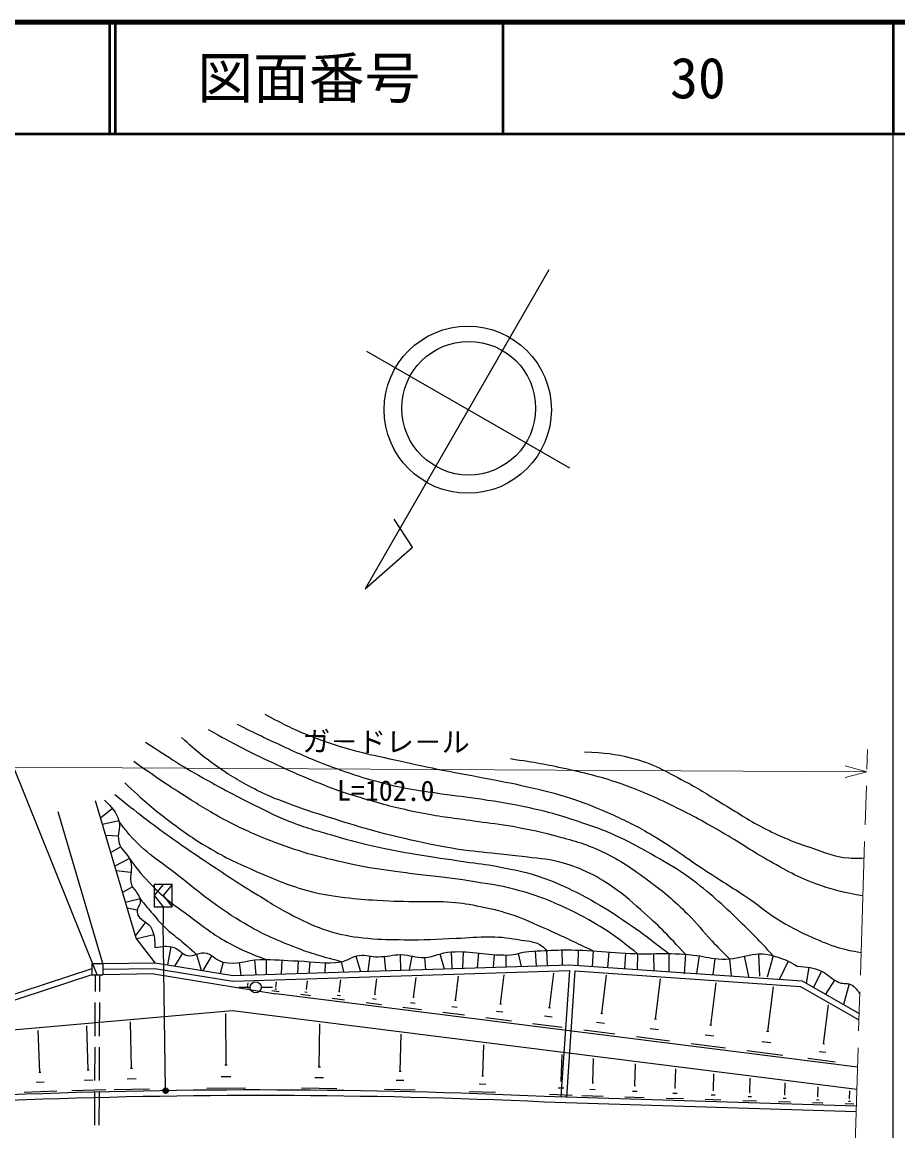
# Model space of a CAD drawing. Units: millimetres, scale not verified. Extents: x 40000 to 680000, y 20000 to 380000.
# Drawn here: x 500928 to 579413, y 280585 to 380000 of the extents above; entities that cross this region are included whole.
import ezdxf
from ezdxf.enums import TextEntityAlignment as Align

# ---------------------------------------------------------------- set-up
doc = ezdxf.new("R2010")
doc.units = ezdxf.units.MM
doc.header["$LTSCALE"] = 1000
doc.header["$PDMODE"] = 32
doc.header["$PDSIZE"] = 500
doc.linetypes.add('CHAIN', pattern=[18.5, 12, -1.5, 3.5, -1.5])
for name, color, linetype, lineweight in [('S-BGD', 7, 'Continuous', 25), ('S-BMK', 2, 'CHAIN', 13), ('S-STR-HTXT', 7, 'Continuous', 13), ('S-STR-STRC', 7, 'Continuous', 25), ('S-TTL', 2, 'Continuous', 140), ('S-TTL-BAND', 7, 'Continuous', 25), ('S-TTL-LINE', 7, 'Continuous', 50)]:
    doc.layers.add(name, color=color, linetype=linetype, lineweight=lineweight)
doc.layers.add('S-TTL-TXT', color=7, linetype='Continuous')
doc.styles.add('@ＭＳ ゴシック', font='')
doc.styles.add('ＭＳ ゴシック', font='')
doc.styles.get('@ＭＳ ゴシック').set_extended_font_data('@MS Gothic')
doc.styles.get('ＭＳ ゴシック').set_extended_font_data('MS Gothic')

msp = doc.modelspace()

# ---------------------------------------------------------------- linework, layer by layer
at = {"layer": 'S-BGD'}
for p, q in [((548131, 357789), (531675, 329184)), ((550000, 340000), (531813, 350462)), ((535915, 332936), (534263, 335438)), ((531675, 329184), (535915, 332936)), ((507662, 294585), (496212, 322990)), ((511138, 297876), (507503, 310175)), ((508166, 295583), (504146, 309183)), ((509010, 309501), (507958, 308634)), ((509592, 308372), (508129, 308055)), ((509546, 307022), (508424, 307057)), ((509772, 306038), (508874, 305534)), ((510548, 304993), (509231, 304327)), ((510679, 303755), (509362, 303886)), ((510827, 302454), (509928, 301970)), ((511492, 301391), (510200, 301048)), ((511237, 300364), (510347, 300552)), ((511969, 299300), (511071, 298103)), ((512841, 295642), (511138, 297876)), ((512720, 298172), (511204, 297790)), ((514250, 297095), (513945, 295464)), ((515300, 296515), (514580, 295361)), ((516566, 296410), (516966, 294977)), ((517917, 296308), (517121, 294952)), ((532099, 296263), (531918, 294897)), ((534797, 296382), (534847, 294990)), ((538377, 296450), (538749, 295113)), ((539376, 296635), (539444, 295135)), ((540444, 296645), (540395, 295165)), ((541843, 296532), (541698, 295206)), ((543232, 296390), (543150, 295252)), ((544282, 296350), (544273, 295288)), ((545387, 296492), (545647, 295331)), ((546910, 296703), (546993, 295374)), ((547923, 296760), (547989, 295405)), ((549311, 296804), (549327, 295447)), ((550766, 296790), (550727, 295416)), ((552106, 296732), (552020, 295327)), ((553525, 296619), (553405, 295232)), ((554994, 296509), (554918, 295127)), ((556084, 296468), (556058, 295049)), ((557527, 296471), (557547, 294946)), ((558901, 296480), (558884, 294854)), ((560385, 296417), (560248, 294669)), ((561614, 296278), (561360, 294683)), ((566931, 296450), (567012, 294452)), ((568246, 296288), (567710, 294361)), ((507166, 295587), (507162, 294587)), ((507166, 295587), (508166, 295583)), ((508166, 295583), (508162, 294583)), ((508166, 295583), (512841, 295642)), ((512841, 295642), (519828, 294515)), ((518931, 295720), (518683, 294700)), ((519828, 294515), (549980, 295468)), ((520366, 295678), (520518, 294537)), ((521736, 295905), (521879, 294580)), ((522794, 295947), (522788, 294609)), ((524213, 295888), (524137, 294651)), ((525651, 295815), (525605, 294698)), ((526702, 295752), (526621, 294730)), ((528083, 295657), (528064, 294775)), ((529532, 295751), (529724, 294828)), ((530820, 296255), (531240, 294876)), ((533371, 296224), (533493, 294947)), ((535859, 296250), (535609, 295014)), ((536978, 296130), (537075, 295060)), ((549980, 295468), (570834, 294029)), ((563018, 296037), (562830, 294581)), ((564323, 296012), (564473, 294468)), ((565648, 296252), (566064, 294296)), ((569591, 295796), (568797, 294170)), ((507164, 295114), (467654, 282130)), ((507162, 294587), (467820, 281658)), ((507162, 294587), (508162, 294583)), ((507462, 294586), (507455, 293086)), ((507862, 294584), (507855, 293084)), ((512724, 294648), (508162, 294583)), ((508164, 295082), (512804, 295141)), ((512724, 294648), (523677, 292882)), ((512804, 295141), (519796, 294014)), ((519796, 294014), (549971, 294967)), ((536007, 292538), (536234, 294336)), ((539752, 292253), (540030, 294456)), ((543805, 291943), (544138, 294586)), ((548192, 291609), (548585, 294726)), ((549971, 294967), (549216, 283623)), ((550470, 294933), (549716, 283607)), ((550470, 294933), (570685, 293538)), ((552875, 291099), (553309, 294537)), ((571435, 295238), (571208, 293816)), ((572569, 294900), (571863, 293443)), ((520355, 293454), (521355, 293454)), ((521339, 293379), (520897, 293435)), ((521190, 293532), (521079, 293546)), ((521165, 293670), (521138, 293674)), ((521151, 293672), (521175, 293860)), ((522355, 293454), (523355, 293454)), ((523728, 293275), (523566, 293295)), ((523692, 293477), (523651, 293482)), ((523672, 293480), (523730, 293941)), ((526427, 293268), (526372, 293275)), ((526399, 293272), (526495, 294028)), ((529352, 293046), (529488, 294123)), ((532548, 292802), (532728, 294225)), ((557693, 290575), (558151, 294203)), ((562649, 290036), (563132, 293859)), ((567749, 289481), (568258, 293506)), ((570685, 293538), (575933, 290549)), ((570834, 294029), (575951, 291115)), ((573726, 294107), (572931, 292835)), ((575040, 293755), (574557, 291909)), ((523947, 293049), (523298, 293131)), ((575800, 286298), (523677, 292882)), ((526770, 292693), (525897, 292803)), ((526476, 292996), (526257, 293024)), ((529825, 292307), (528710, 292448)), ((529449, 292694), (529170, 292729)), ((529387, 293042), (529317, 293051)), ((532668, 292367), (532324, 292411)), ((532591, 292797), (532505, 292808)), ((536059, 292532), (535955, 292545)), ((519791, 291357), (500053, 289619)), ((507450, 292086), (507436, 289086)), ((507850, 292084), (507836, 289084)), ((575737, 284290), (519791, 291357)), ((533132, 291889), (531755, 292063)), ((536712, 291437), (535051, 291647)), ((536152, 292014), (535737, 292066)), ((539923, 291631), (539431, 291693)), ((539813, 292245), (539690, 292261)), ((544005, 291217), (543430, 291289)), ((543877, 291934), (543733, 291953)), ((548275, 291598), (548108, 291619)), ((572757, 288370), (573202, 291892)), ((510725, 286216), (510648, 290352)), ((519198, 286503), (519181, 291103)), ((540587, 290947), (538618, 291196)), ((544781, 290418), (542480, 290708)), ((548423, 290768), (547758, 290852)), ((553118, 290216), (552419, 290305)), ((552962, 291088), (552787, 291110)), ((557784, 290564), (557601, 290587)), ((502502, 285846), (502350, 289586)), ((506851, 286063), (506733, 290007)), ((527557, 286313), (527600, 290170)), ((549320, 289844), (546659, 290180)), ((554061, 289245), (551265, 289598)), ((557948, 289649), (557215, 289741)), ((562746, 290024), (562553, 290048)), ((567850, 289468), (567649, 289494)), ((534805, 285946), (534884, 289250)), ((542213, 285502), (542318, 288310)), ((558937, 288629), (556003, 289000)), ((563955, 287995), (560878, 288384)), ((562917, 289064), (562148, 289161)), ((568030, 288463), (567224, 288565)), ((572834, 288361), (572681, 288380)), ((507432, 288086), (507418, 285086)), ((507832, 288084), (507818, 285084)), ((549247, 285051), (549331, 287425)), ((569117, 287343), (565893, 287751)), ((572970, 287600), (572360, 287677)), ((519089, 286503), (519306, 286503)), ((552078, 284881), (552147, 287069)), ((555850, 284653), (555911, 286593)), ((573792, 286753), (571353, 287061)), ((502411, 285842), (502593, 285850)), ((506756, 286060), (506946, 286066)), ((510626, 286214), (510823, 286217)), ((518768, 285461), (519635, 285464)), ((527150, 285366), (527943, 285357)), ((527458, 286314), (527656, 286312)), ((534719, 285948), (534890, 285944)), ((542139, 285504), (542287, 285499)), ((559447, 284435), (559501, 286140)), ((562879, 284228), (562926, 285707)), ((502174, 284959), (502901, 284988)), ((506498, 285139), (507258, 285162)), ((509179, 284289), (512340, 284348)), ((510347, 285260), (511137, 285274)), ((517472, 284417), (520938, 284429)), ((525951, 284428), (529122, 284393)), ((533392, 284331), (536138, 284265)), ((534442, 285130), (535128, 285114)), ((541891, 284803), (542483, 284781)), ((548969, 284446), (549481, 284428)), ((549183, 285054), (549311, 285049)), ((552019, 284883), (552138, 284880)), ((555796, 284655), (555904, 284651)), ((559399, 284437), (559496, 284434)), ((566152, 284030), (566192, 285295)), ((569274, 283841), (569308, 284901)), ((572253, 283660), (572280, 284526)), ((501118, 284042), (504026, 284160)), ((505385, 284193), (508425, 284284)), ((507413, 284086), (507399, 281086)), ((507813, 284084), (507799, 281084)), ((540977, 284125), (543344, 284038)), ((575689, 282790), (547756, 283669)), ((548180, 283860), (550227, 283787)), ((551086, 283764), (552999, 283704)), ((551821, 284315), (552299, 284300)), ((554952, 283642), (556682, 283588)), ((555617, 284141), (556050, 284127)), ((558640, 283527), (560196, 283478)), ((559238, 283975), (559627, 283963)), ((562158, 283416), (563547, 283372)), ((562692, 283816), (563040, 283805)), ((562836, 284229), (562922, 284226)), ((565987, 283665), (566294, 283656)), ((566114, 284031), (566191, 284028)), ((569129, 283521), (569399, 283512)), ((569241, 283842), (569308, 283840)), ((572127, 283383), (572361, 283376)), ((572223, 283661), (572282, 283659)), ((575069, 283489), (575118, 283488)), ((575093, 283488), (575115, 284168)), ((575674, 282291), (547736, 283169)), ((565514, 283310), (566744, 283272)), ((568714, 283210), (569794, 283176)), ((571767, 283114), (572703, 283084)), ((574680, 283022), (575477, 282997)), ((574986, 283252), (575186, 283246))]:
    msp.add_line(p, q, dxfattribs=at)
for centre, radius in [((540870, 345252), 7493), ((540956, 345385), 5995), ((521855, 293454), 500)]:
    msp.add_circle(centre, radius, dxfattribs=at)
for radius, start, end in [(564015, 87.40337, 92.28014), (563515, 87.40302, 92.27909)]:
    msp.add_arc((522203, -279767), radius, start, end, dxfattribs=at)
for points, knots in [([(522681, 317941), (524443, 317004), (524971, 316719), (526509, 316093), (527992, 315489), (528853, 315224), (530390, 314773), (531549, 314433), (532222, 314329), (533399, 314060), (535190, 313651), (536194, 313426), (537993, 313057), (539721, 312702), (540698, 312553), (542428, 312212), (543853, 311932), (544658, 311806), (546072, 311473), (547681, 311093), (548595, 310912), (550164, 310390), (551648, 309897), (552460, 309555), (553886, 308912), (555316, 308267), (556102, 307865), (557450, 307064), (559408, 305901), (560404, 305092), (562308, 303843), (563798, 302866), (564658, 302357), (566136, 301361), (567278, 300593), (567829, 300029), (569014, 299329), (570030, 298727), (570626, 298430), (571707, 297956), (572648, 297542), (573172, 297284), (574162, 297005), (574916, 296793), (575203, 296732), (576123, 296580)], [0, 0, 0, 0, 1, 1, 1, 2, 2, 2, 3, 3, 3, 4, 4, 4, 5, 5, 5, 6, 6, 6, 7, 7, 7, 8, 8, 8, 9, 9, 9, 10, 10, 10, 11, 11, 11, 12, 12, 12, 13, 13, 13, 14, 14, 14, 15, 15, 15, 15]), ([(517585, 316568), (520109, 315188), (520815, 314806), (522945, 313796), (525165, 312743), (526430, 312189), (528726, 311314), (530012, 310825), (530757, 310614), (532079, 310232), (533884, 309711), (534909, 309459), (536752, 309097), (538554, 308742), (539582, 308649), (541399, 308384), (542604, 308208), (543289, 308176), (544488, 307962), (546076, 307677), (546967, 307507), (548527, 307090), (550260, 306628), (551260, 306402), (552883, 305638), (554644, 304810), (555532, 304141), (557107, 302998), (558546, 301954), (559281, 301270), (560566, 300041), (561489, 299158), (561877, 298539), (562757, 297612), (563359, 296978), (563559, 296772), (564323, 296012)], [0, 0, 0, 0, 1, 1, 1, 2, 2, 2, 3, 3, 3, 4, 4, 4, 5, 5, 5, 6, 6, 6, 7, 7, 7, 8, 8, 8, 9, 9, 9, 10, 10, 10, 11, 11, 11, 12, 12, 12, 12]), ([(568246, 296288), (566883, 297769), (566482, 298177), (565291, 299329), (563594, 300970), (562612, 301870), (560724, 303289), (559598, 304134), (558880, 304485), (557662, 305189), (556388, 305926), (555674, 306349), (554335, 306958), (552604, 307746), (551577, 308060), (549768, 308648), (548469, 309070), (547720, 309242), (546388, 309546), (544704, 309929), (543739, 310041), (542032, 310311), (540665, 310528), (539889, 310575), (538521, 310786), (536742, 311062), (535731, 311158), (533980, 311578), (531754, 312113), (530530, 312526), (528383, 313321), (526594, 313983), (525629, 314452), (523895, 315248), (522449, 315912), (521978, 316142), (520225, 317017)], [0, 0, 0, 0, 1, 1, 1, 2, 2, 2, 3, 3, 3, 4, 4, 4, 5, 5, 5, 6, 6, 6, 7, 7, 7, 8, 8, 8, 9, 9, 9, 10, 10, 10, 11, 11, 11, 12, 12, 12, 12]), ([(511981, 315443), (514391, 313867), (515054, 313415), (517105, 312253), (518709, 311344), (519625, 310865), (521274, 310040), (522642, 309355), (523393, 308933), (524814, 308363), (526357, 307745), (527269, 307524), (528866, 307059), (530427, 306605), (531307, 306363), (532895, 306011), (534384, 305681), (535233, 305566), (536738, 305313), (538416, 305029), (539363, 304916), (541046, 304660), (542120, 304497), (542730, 304457), (543794, 304241), (545096, 303977), (545837, 303857), (547101, 303449), (548232, 303085), (548842, 302807), (549919, 302308), (550868, 301869), (551389, 301596), (552295, 301074), (553447, 300410), (554058, 299979), (555159, 299234), (556662, 298217), (557140, 297832), (558901, 296480)], [0, 0, 0, 0, 1, 1, 1, 2, 2, 2, 3, 3, 3, 4, 4, 4, 5, 5, 5, 6, 6, 6, 7, 7, 7, 8, 8, 8, 9, 9, 9, 10, 10, 10, 11, 11, 11, 12, 12, 12, 13, 13, 13, 13]), ([(560385, 296417), (558719, 298199), (558251, 298735), (556743, 300072), (555650, 301042), (555061, 301624), (553855, 302448), (552976, 303048), (552467, 303373), (551503, 303822), (550601, 304243), (550067, 304429), (549104, 304684), (547824, 305022), (547063, 304998), (545751, 305173), (544870, 305290), (544374, 305328), (543491, 305429), (542145, 305583), (541384, 305618), (540045, 305825), (538377, 306082), (537453, 306296), (535806, 306663), (534527, 306948), (533810, 307110), (532546, 307455), (531107, 307848), (530311, 308101), (528889, 308550), (527427, 309011), (526597, 309243), (525163, 309784), (523908, 310258), (523193, 310506), (521996, 311112), (520580, 311827), (519807, 312282), (518502, 313184), (517135, 314130), (516678, 314544), (515195, 315863)], [0, 0, 0, 0, 1, 1, 1, 2, 2, 2, 3, 3, 3, 4, 4, 4, 5, 5, 5, 6, 6, 6, 7, 7, 7, 8, 8, 8, 9, 9, 9, 10, 10, 10, 11, 11, 11, 12, 12, 12, 13, 13, 13, 14, 14, 14, 14]), ([(551325, 314562), (553245, 314485), (553953, 314421), (555576, 314007), (557540, 313507), (558529, 312856), (560328, 311922), (561731, 311193), (562451, 310665), (563813, 309862), (565286, 308994), (566054, 308401), (567588, 307645), (569119, 306890), (570005, 306509), (571628, 305982), (572938, 305556), (573657, 305142), (575033, 305057), (575562, 305025), (575780, 305004), (576389, 305053)], [0, 0, 0, 0, 1, 1, 1, 2, 2, 2, 3, 3, 3, 4, 4, 4, 5, 5, 5, 6, 6, 6, 7, 7, 7, 7]), ([(556084, 296468), (554326, 297841), (553791, 298289), (552178, 299234), (550876, 299997), (550118, 300383), (548732, 300981), (547318, 301590), (546492, 301865), (545005, 302262), (543656, 302622), (542867, 302687), (541489, 302914), (539922, 303171), (539034, 303248), (537460, 303449), (536633, 303555), (536166, 303592), (535340, 303706), (533937, 303899), (533147, 303987), (531754, 304241), (530399, 304489), (529645, 304660), (528307, 304986), (527512, 305180), (527062, 305277), (526281, 305522), (524880, 305961), (524101, 306230), (522741, 306780), (521137, 307428), (520254, 307839), (518735, 308666), (517316, 309439), (516560, 309943), (515195, 310809), (513497, 311886), (512955, 312278), (510933, 313697)], [0, 0, 0, 0, 1, 1, 1, 2, 2, 2, 3, 3, 3, 4, 4, 4, 5, 5, 5, 6, 6, 6, 7, 7, 7, 8, 8, 8, 9, 9, 9, 10, 10, 10, 11, 11, 11, 12, 12, 12, 13, 13, 13, 13]), ([(576282, 301648), (574525, 301958), (573942, 302094), (572499, 302576), (570622, 303203), (569668, 303818), (567931, 304767), (566324, 305646), (565508, 306284), (563919, 307196), (562270, 308142), (561351, 308687), (559642, 309519), (557782, 310425), (556734, 310941), (554784, 311631), (552838, 312320), (551702, 312577), (549689, 313031), (547757, 313465), (547075, 313571), (544699, 313928)], [0, 0, 0, 0, 1, 1, 1, 2, 2, 2, 3, 3, 3, 4, 4, 4, 5, 5, 5, 6, 6, 6, 7, 7, 7, 7]), ([(510118, 311787), (511896, 310154), (512411, 309662), (514007, 308457), (515370, 307427), (516146, 306856), (517617, 305988), (519253, 305022), (520231, 304583), (521972, 303822), (523784, 303030), (524814, 302590), (526723, 302075), (527919, 301753), (528616, 301678), (529844, 301516), (530976, 301368), (531616, 301332), (532755, 301260), (534263, 301166), (535111, 301180), (536621, 301144), (537704, 301118), (538313, 301184), (539393, 301097), (540420, 301014), (540992, 300909), (542001, 300701), (543181, 300459), (543846, 300311), (544982, 299909), (546370, 299419), (547108, 299041), (548452, 298442), (549066, 298169), (549404, 298004), (550012, 297720), (550832, 297338), (551089, 297215), (552106, 296732)], [0, 0, 0, 0, 1, 1, 1, 2, 2, 2, 3, 3, 3, 4, 4, 4, 5, 5, 5, 6, 6, 6, 7, 7, 7, 8, 8, 8, 9, 9, 9, 10, 10, 10, 11, 11, 11, 12, 12, 12, 13, 13, 13, 13]), ([(508298, 310234), (508962, 309578), (509365, 309228), (509592, 308372), (509781, 307657), (509416, 307197), (509592, 306479), (509786, 305685), (510458, 305472), (510664, 304681), (510841, 304001), (510537, 303573), (510664, 302882), (510799, 302150), (511503, 301922), (511516, 301178), (511523, 300781), (511192, 300596), (511232, 300200), (511312, 299409), (512259, 299392), (512557, 298654), (512801, 298053), (512822, 297706), (512810, 297014)], [0, 0, 0, 0, 1, 1, 1, 2, 2, 2, 3, 3, 3, 4, 4, 4, 5, 5, 5, 6, 6, 6, 7, 7, 7, 8, 8, 8, 8]), ([(509238, 310730), (511457, 308969), (512051, 308483), (513923, 307136), (515381, 306086), (516217, 305525), (517710, 304526), (519378, 303409), (520316, 302788), (522031, 301744), (523432, 300892), (524190, 300358), (525668, 299648), (526837, 299086), (527499, 298755), (528749, 298407), (529958, 298071), (530666, 297977), (531915, 297851), (533180, 297724), (533896, 297735), (535167, 297723), (536989, 297705), (538009, 297786), (539831, 297851), (541028, 297893), (541697, 298005), (542895, 297987), (543980, 297972), (544588, 297878), (545657, 297691), (546409, 297560), (546932, 297605), (547529, 297129), (547694, 296998), (547779, 296940), (547923, 296760)], [0, 0, 0, 0, 1, 1, 1, 2, 2, 2, 3, 3, 3, 4, 4, 4, 5, 5, 5, 6, 6, 6, 7, 7, 7, 8, 8, 8, 9, 9, 9, 10, 10, 10, 11, 11, 11, 12, 12, 12, 12]), ([(529532, 295751), (527423, 296309), (526768, 296491), (525065, 297162), (523220, 297888), (522200, 298363), (520503, 299391), (518155, 300814), (516989, 301847), (514827, 303540), (512964, 304999), (511718, 305651), (510245, 307503), (509980, 307835), (509862, 307955), (509592, 308372)], [0, 0, 0, 0, 1, 1, 1, 2, 2, 2, 3, 3, 3, 4, 4, 4, 5, 5, 5, 5]), ([(510548, 304993), (511420, 303813), (511732, 303445), (512598, 302549), (513844, 301258), (514730, 300731), (516169, 299659), (517449, 298705), (518148, 298124), (519554, 297368), (520771, 296714), (521264, 296515), (522794, 295947)], [0, 0, 0, 0, 1, 1, 1, 2, 2, 2, 3, 3, 3, 4, 4, 4, 4]), ([(511492, 301391), (511970, 300809), (512096, 300657), (512495, 300196), (512968, 299647), (513214, 299320), (513733, 298813), (514220, 298337), (514554, 298138), (515075, 297698), (515662, 297201), (515847, 297039), (516566, 296410)], [0, 0, 0, 0, 1, 1, 1, 2, 2, 2, 3, 3, 3, 4, 4, 4, 4]), ([(512810, 297014), (513527, 297133), (513902, 297227), (514545, 297014), (515049, 296846), (515198, 296449), (515713, 296319), (516386, 296150), (516811, 296696), (517479, 296509), (518101, 296334), (518301, 295861), (518931, 295720), (520196, 295437), (520947, 295907), (522244, 295941), (523575, 295975), (524320, 295853), (525651, 295815), (527167, 295771), (528034, 295519), (529532, 295751), (530191, 295854), (530478, 296250), (531141, 296319), (531805, 296389), (532178, 296187), (532845, 296193), (533650, 296201), (534092, 296385), (534896, 296382), (535715, 296380), (536161, 296069), (536978, 296130), (537933, 296201), (538421, 296583), (539376, 296635), (541348, 296741), (542450, 296332), (544425, 296351), (545186, 296358), (545589, 296616), (546349, 296666), (548379, 296801), (549524, 296852), (551555, 296761), (552901, 296701), (553650, 296586), (554994, 296509), (557370, 296372), (558719, 296616), (561084, 296351), (561964, 296252), (562442, 296084), (563324, 296004), (565242, 295830), (566401, 296840), (568246, 296288), (569124, 296025), (569546, 295874), (570392, 295341)], [0, 0, 0, 0, 1, 1, 1, 2, 2, 2, 3, 3, 3, 4, 4, 4, 5, 5, 5, 6, 6, 6, 7, 7, 7, 8, 8, 8, 9, 9, 9, 10, 10, 10, 11, 11, 11, 12, 12, 12, 13, 13, 13, 14, 14, 14, 15, 15, 15, 16, 16, 16, 17, 17, 17, 18, 18, 18, 19, 19, 19, 20, 20, 20, 20]), ([(570392, 295341), (571361, 295259), (571773, 295246), (572569, 294900), (573239, 294607), (573465, 294157), (574146, 293890), (574581, 293720), (574920, 293888), (575314, 293637), (575659, 293418), (575790, 293220), (576006, 292850)], [0, 0, 0, 0, 1, 1, 1, 2, 2, 2, 3, 3, 3, 4, 4, 4, 4])]:
    msp.add_open_spline(points, degree=3, knots=knots, dxfattribs=at)
at = {"layer": 'S-BMK'}
msp.add_line((575477, 276044), (576695, 314785), dxfattribs=at)
at = {"layer": 'S-STR-HTXT'}
for p, q in [((576632, 312786), (490413, 313241)), ((576632, 312786), (574703, 313314)), ((574698, 312278), (576632, 312786))]:
    msp.add_line(p, q, dxfattribs=at)
at = {"layer": 'S-STR-STRC'}
for p, q in [((512765, 302683), (512765, 300683)), ((513565, 300683), (513565, 299183)), ((513786, 284335), (513564, 299183))]:
    msp.add_line(p, q, dxfattribs=at)
for points in [[(512765, 300683), (514365, 300683), (514365, 302683), (512765, 302683)], [(513565, 302683), (512765, 301683), (513565, 300683)], [(514365, 302683), (513565, 301683), (514365, 300683)]]:
    msp.add_lwpolyline(points, dxfattribs=at)
for radius in [150, 120, 90, 60, 30]:
    msp.add_circle((513788, 284185), radius, dxfattribs=at)
msp.add_point((513788, 284185), dxfattribs=at)
at = {"layer": 'S-TTL'}
msp.add_line((680000, 380000), (40000, 380000), dxfattribs=at)
at = {"layer": 'S-TTL-BAND'}
msp.add_line((579000, 20000), (579000, 370000), dxfattribs=at)
at = {"layer": 'S-TTL-LINE'}
for p, q in [((508747, 380000), (508747, 370000)), ((509247, 380000), (509247, 370000)), ((543997, 380000), (543997, 370000)), ((579000, 380000), (579000, 370000)), ((40000, 370000), (680000, 370000))]:
    msp.add_line(p, q, dxfattribs=at)

# ---------------------------------------------------------------- texts
at = {"layer": 'S-STR-HTXT', "style": 'ＭＳ ゴシック'}
msp.add_text('ガ－ドレ－ル', height=1833, rotation=359.698, dxfattribs=at).set_placement((533528, 314013), align=Align.BOTTOM_CENTER)
at = {"layer": 'S-STR-HTXT', "style": '@ＭＳ ゴシック'}
msp.add_text('L=102.0', height=1833, rotation=359.698, dxfattribs=at).set_placement((533517, 312013), align=Align.TOP_CENTER)
at = {"layer": 'S-TTL-TXT', "style": 'ＭＳ ゴシック'}
for s, p in [('図面番号', (526622, 375000)), ('30', (561497, 375000))]:
    msp.add_text(s, height=3666, dxfattribs=at).set_placement(p, align=Align.MIDDLE_CENTER)

doc.saveas('drawing.dxf')
